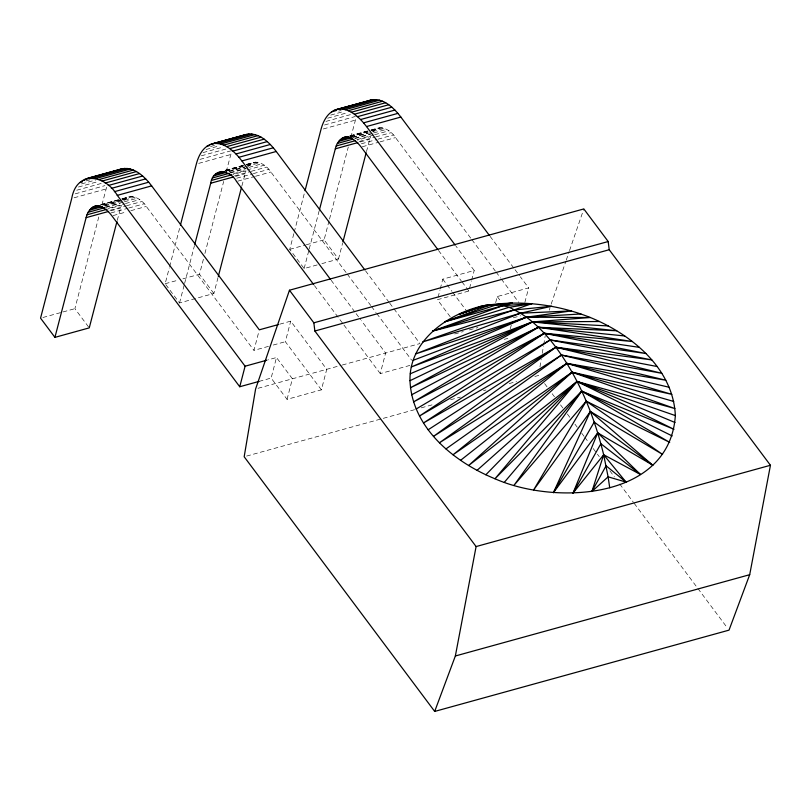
<?xml version="1.0" encoding="UTF-8"?>
<svg xmlns="http://www.w3.org/2000/svg" width="811" height="811" viewBox="0 0 811 811"><rect width="100%" height="100%" fill="white"/><g stroke="black" fill="none" stroke-linecap="round" stroke-linejoin="round"><path stroke-width="0.61" stroke-dasharray="4.05 3.04" d="M539.974 366.836L541.221 359.435M542.265 353.282L543.512 345.881M543.725 344.645L545.174 336.018M549.544 310.137L549.959 307.673M88.5 326.874L74.886 308.667L99.074 215.827M101.933 204.838L106.677 186.976M117.26 220.379L121.346 205.315L108.319 208.903M218.007 277.585L213.871 293.47L179.525 302.949L165.16 283.738L169.296 267.863M169.611 266.637L180.113 226.33M179.525 302.949L184.3 284.631M184.614 283.404L194.478 245.54M213.871 293.47L199.496 274.26L203.632 258.374M204.909 253.488L223.684 181.421M226.228 171.648L231.885 150.572M241.871 185.972L245.956 170.898L232.929 174.497M268.461 346.368L253.965 350.362L259.003 331.03M317.162 264.944L304.135 268.542L289.76 249.332L293.896 233.446M294.221 232.23L304.399 193.14M279.846 324.157L290.713 321.156L326.742 369.319L321.389 389.858L287.053 399.336L271.138 378.068L276.49 357.529L268.035 359.871M304.135 268.542L308.91 250.214M309.224 248.997L319.088 211.124M321.389 389.858L285.36 341.695L290.713 321.156M321.896 263.636L338.471 259.054L324.106 239.843L329.195 220.298M329.519 219.082L348.284 147.004M350.839 137.231L356.495 116.166M287.053 399.336L292.406 378.798L276.49 357.529M338.471 259.054L342.617 243.178M366.481 151.556L370.566 136.481L357.539 140.08M409.869 365.426L380.258 373.597L385.61 353.059L361.412 320.7M438.072 297.282L439.957 290.024M440.272 288.817L442.796 279.156L474.192 270.479L455.995 246.159M450.206 316.746L437.443 299.695L468.839 291.027L471.363 281.356M471.678 280.15L474.192 270.479M495.683 302.604L497.255 296.562L528.65 287.895L520.327 276.774M510.332 328.708L511.275 325.079M524.869 302.391L528.65 287.895M551.176 304.105L565.865 261.274M566.271 260.088L569.129 251.765M569.535 250.569L583.819 208.934M123.819 200.692C130.247 191.781 141.955 199.283 146.294 206.42L253.965 350.362M248.419 166.275C254.847 157.364 266.555 164.866 270.904 172.013L346.53 273.114M373.03 131.858C379.457 122.948 391.166 130.459 395.504 137.596L471.12 238.687M85.986 180.904L91.907 179.272M210.596 146.497L216.517 144.855M338.755 111.097L341.127 110.448M81.516 183.904L95.728 179.981M206.126 149.488L219.152 145.889M330.736 115.081L343.752 111.482M78.434 187.017L98.567 181.451M203.044 152.6L223.167 147.044M327.644 118.193L347.777 112.628M76.751 190.22L102.804 183.022M201.361 155.803L227.415 148.616M325.971 121.397L350.839 114.523M75.301 193.819L104.913 185.638M199.911 159.402L230.699 150.907M324.522 124.995L355.309 116.49M74.105 197.783L106.069 188.953M198.705 163.376L230.679 154.546M323.315 128.959L355.289 120.129M100.503 204.727L120.636 199.161M121.822 198.837L128.929 196.87M225.113 170.31L245.246 164.755M246.432 164.42L253.529 162.464M349.723 135.893L369.846 130.338M371.032 130.013L378.139 128.047M101.314 204.676L121.447 199.121M122.633 198.796L130.916 196.505M225.924 170.269L255.526 162.088M350.534 135.853L380.136 127.682M101.01 204.899L121.143 199.334M122.329 199.009L127.063 197.702M225.62 170.482L245.753 164.927M246.929 164.592L251.674 163.285M350.22 136.076L370.353 130.51M371.539 130.186L376.274 128.878M103.413 204.777L121.174 199.871M122.36 199.547L133.014 196.597M225.651 171.02L245.784 165.454M246.97 165.13L257.624 162.19M350.261 136.603L370.394 131.047M371.58 130.713L382.234 127.773M102.855 205.193L121.802 199.962M122.988 199.638L125.35 198.979M226.279 171.111L242.854 166.529M247.588 165.221L249.96 164.562M350.879 136.694L367.464 132.112M372.198 130.804L374.57 130.155M104.406 205.659L135.194 197.154M229.016 171.243L245.591 166.66M246.777 166.336L259.804 162.737M352.44 137.16L367.829 132.903M372.573 131.595L384.414 128.331M104.872 205.923L119.085 202M229.483 171.506L244.871 167.259M352.897 137.424L369.481 132.842M105.45 206.998L123.211 202.091M124.397 201.767L137.424 198.168M230.06 172.581L247.821 167.674M249.007 167.35L262.034 163.751M354.671 138.164L372.431 133.268M373.618 132.933L386.644 129.334M105.896 207.383L120.109 203.46M230.506 172.976L245.895 168.718M355.117 138.559L370.505 134.312M108.887 208.123L124.286 203.865M125.472 203.541L139.674 199.618M233.497 173.706L264.285 165.201M356.921 139.624L373.496 135.042M374.682 134.717L388.895 130.794M109.951 210.323L125.35 206.075M126.536 205.751L141.925 201.493M234.561 175.916L249.95 171.658M251.136 171.334L266.535 167.086M359.172 141.499L374.56 137.252M375.746 136.917L391.135 132.669M110.975 210.779L120.444 208.163M235.575 176.372L245.054 173.757M360.185 141.955L369.654 139.34M110.985 212.928L127.56 208.356M128.746 208.021L144.135 203.774M236.771 178.187L252.17 173.939M253.356 173.615L268.745 169.357M361.382 143.78L376.78 139.522M377.956 139.198L393.355 134.95M113.134 215.584L126.161 211.985M130.895 210.678L146.294 206.42M237.745 181.167L254.319 176.585M255.506 176.261L270.904 172.013M362.355 146.75L378.93 142.178M380.116 141.854L395.504 137.596M42.922 317.496L61.869 312.265M63.045 311.941L74.886 308.667M165.16 283.738L178.187 280.14M182.921 278.832L199.496 274.26M289.76 249.332L305.159 245.074M306.345 244.75L324.106 239.843M273.287 345.03L285.36 341.695M259.064 381.403L271.138 378.068M258.05 388.287L341.107 365.345M342.323 365.011L419.267 343.763M454.687 333.98L463.243 331.618M469.346 329.935L477.892 327.573M513.312 317.79L520.642 315.763M504.26 339.353L507.808 338.369M246.615 456.076L415.171 409.535M421.274 407.842L432.263 404.811M450.581 399.752L460.354 397.055M483.559 390.638L486.002 389.969M509.207 383.562L516.536 381.535M534.865 376.476L538.524 375.463L540.045 377.49M490.087 236.336L514.286 268.684M515.036 269.698L519.577 275.76M471.88 239.691L495.318 271.036M496.079 272.04L500.61 278.112M501.37 279.116L518.766 302.371M497.255 296.562L501.046 301.631M544.597 383.583L547.628 387.638M552.19 393.73L554.46 396.772M560.533 404.892L562.814 407.933M567.365 414.015L570.397 418.081M574.958 424.163L577.229 427.215M581.791 433.297L584.062 436.338M584.822 437.352L588.614 442.431M593.176 448.513L599.248 456.634M609.872 470.836L614.424 476.929M619.736 484.035L633.401 502.293M634.161 503.307L697.156 587.519M697.916 588.543L727.518 628.109M438.508 250.477L461.256 280.89M462.017 281.904L468.839 291.027M442.796 279.156L451.798 291.2M452.548 292.193L466.061 310.258M365.497 270.773L388.945 302.118M389.696 303.132L419.956 343.57M347.29 274.128L370.739 305.473M371.489 306.487L376.03 312.549M376.791 313.563L411.572 360.074M331.152 280.261L355.36 312.62M356.11 313.624L360.652 319.696M314.465 285.634L343.205 324.055M343.955 325.069L380.258 373.597"/><path stroke-width="1.22" d="M409.981 380.694C409.129 341.755 446.06 314.901 480.609 306.396C517.144 299.381 555.819 303.76 590.347 317.517C631.151 334.183 673.302 368.194 675.34 415.587C669.764 499.911 554.795 505.304 494.963 478.764C454.16 462.098 412.008 428.086 409.981 380.694L532.462 321.896L590.347 317.517L526.44 317.202L415.627 353.92L520.419 313.228L551.733 306.254L514.427 309.974L432.557 331.081L502.627 305.727L512.309 303.142L506.003 303.689M434.686 711.429L455.356 655.987L476.098 546.563L314.861 331.01L313.847 322.819L289.466 290.226L583.819 208.934L608.189 241.526L609.213 249.727L770.45 465.271L749.699 574.695L729.028 630.137L434.686 711.429L244.172 456.755L255.607 388.966L289.466 290.226M116.946 221.606L89.261 327.877L54.925 337.366L86.108 217.652C87.375 212.188 90.933 206.481 96.955 205.7M180.427 225.103L196.343 164.025C198.523 155.702 203.085 146.386 212.056 143.902L246.392 134.423C258.932 131.96 269.282 142.412 276.247 151.475L364.737 269.769M194.802 244.314L210.708 183.235C212.948 167.38 230.334 169.763 236.559 181.492L313.705 284.62M218.321 276.369L241.546 187.189M259.064 381.403L239.742 386.746L245.094 366.207L117.301 195.37C105.298 174.7 76.66 169.955 71.733 198.442L40.55 318.155L54.925 337.366M305.037 190.697L320.943 129.618C323.133 121.285 327.695 111.969 336.666 109.495L371.002 100.006C383.542 97.543 393.893 107.995 400.857 117.058L489.327 235.332M319.412 209.907L335.318 148.829C336.585 142.837 340.843 137.12 347.351 136.552M342.931 241.952L366.156 152.782M599.461 321.511L532.462 321.896L410.407 387.729L538.443 327.269L632.286 341.502L544.374 333.301L419.459 416.043L550.203 339.961L651.811 359.912L555.92 347.22L433.51 436.369L561.486 355.046L665.861 380.237L566.879 363.389L453.025 454.778L572.079 372.219L674.904 408.551L577.047 381.494L494.963 478.764L581.771 391.166L669.693 442.36L586.221 401.181L533.577 490.026L590.367 411.501L652.754 465.2L597.717 432.841L573.002 493.139L603.668 454.758L608.108 476.838L591.918 491.507L603.668 454.758C593.622 413.559 577.067 373.141 550.203 339.961C540.156 328.009 528.529 316.969 514.427 309.974C496.697 299.218 476.959 308.221 459.279 314.192L474.425 308.89M609.73 487.796L608.108 476.838L626.041 482.089L603.668 454.758L640.487 474.496L597.717 432.841L553.416 492.642L590.367 411.501L662.567 454.413L586.221 401.181L513.951 485.373L581.771 391.166L673.982 429.323L577.047 381.494L468.616 465.524L572.079 372.219L671.822 394.359L566.879 363.389L439.45 442.765L561.486 355.046L661.827 373.313L555.92 347.22L423.484 422.967L550.203 339.961L645.86 353.515L544.374 333.301L413.488 401.921L538.443 327.269L616.705 330.756L532.462 321.896L411.329 366.957L526.44 317.202L571.36 310.907L520.419 313.228L422.754 341.867L531.904 303.638L502.627 305.727L444.823 321.785L491.284 304.52M591.918 491.507L606.081 465.798L626.041 482.089M573.002 493.139L600.88 443.749L640.487 474.496M553.416 492.642L594.21 422.075L652.754 465.2M504.351 482.302L581.771 391.166L672.197 435.943M485.85 474.77L577.047 381.494L675.34 415.587M477.05 470.35L577.047 381.494L675.026 422.521M460.587 460.324L572.079 372.219L673.728 401.465M445.969 448.919L566.879 363.389L669.197 387.263M428.178 429.759L555.92 347.22L657.143 366.521M416.124 409.018L544.374 333.301L639.342 347.361M411.582 394.815L538.443 327.269L624.723 335.957M410.285 373.759L532.462 321.896L608.27 325.931M475.591 308.484L480.609 306.396L485.262 305.808M413.113 360.337L526.44 317.202L580.96 313.979M119.166 169.763C132.264 164.562 144.388 176.24 151.647 185.881L259.317 329.824L278.639 324.491M246.392 134.423L209.441 144.834M368.387 100.939L371.002 100.006M459.279 314.192L485.85 305.078L492.145 304.824M444.823 321.785L496.89 304.733L512.309 303.142M432.557 331.081L508.487 307.47L531.904 303.638M87.446 178.319L121.792 168.83M84.831 179.241L117.99 170.087M334.041 110.418L367.201 101.263M90.203 177.883L124.539 168.394M212.056 143.902L249.149 133.987M336.666 109.495L373.759 99.571M82.367 180.66L84.729 180.001M206.967 146.244L209.339 145.585M331.577 111.827L336.312 110.519M93.062 177.944L127.408 168.455M214.803 143.466L217.672 143.527L252.018 134.038M339.414 109.059L342.283 109.11L376.618 99.631M80.066 182.536L82.438 181.887M96.022 178.491L130.358 169.002M217.672 143.527L220.622 144.074L254.968 134.596M342.283 109.11L345.233 109.667L379.578 100.179M99.043 179.535L133.379 170.046M220.622 144.074L223.654 145.118L257.989 135.64M345.233 109.667L348.254 110.701L382.599 101.223M102.115 181.056L136.451 171.567M223.654 145.118L226.715 146.639L261.061 137.16M348.254 110.701L351.325 112.232L385.661 102.744M105.197 183.053L139.543 173.564M226.715 146.639L229.807 148.636L264.143 139.147M351.325 112.232L354.417 114.219L388.753 104.741M108.289 185.496L142.624 176.017M229.807 148.636L232.899 151.079L267.235 141.601M354.417 114.219L357.499 116.672L391.845 107.184M111.35 188.385L145.686 178.896M232.899 151.079L235.96 153.968L270.296 144.48M357.499 116.672L360.56 119.552L394.906 110.073M114.361 191.68L148.697 182.201M235.96 153.968L238.971 157.263L273.307 147.784M360.56 119.552L363.571 122.856L397.917 113.368M117.301 195.37L151.647 185.881M238.971 157.263L241.911 160.953L276.247 151.475M363.571 122.856L366.521 126.546L400.857 117.058M343.803 137.535L348.162 136.512M92.718 207.19L98.638 205.548M217.328 172.773L222.062 171.466M341.938 138.357L347.858 136.724M91.014 208.468L100.483 205.842M215.614 174.051L225.093 171.435M340.225 139.634L349.703 137.018M89.474 210.171L102.5 206.572M214.084 175.754L225.924 172.49M338.694 141.347L351.721 137.748M88.135 212.289L104.71 207.717M212.746 177.883L229.32 173.301M337.346 143.466L352.744 139.218M87.01 214.793L107.133 209.238M211.61 180.377L231.743 174.821M336.22 145.97L355.167 140.739M86.108 217.652L108.603 211.438M210.708 183.235L233.213 177.021M335.318 148.829L357.813 142.614M313.847 322.819L608.189 241.526M314.861 331.01L609.213 249.727M245.094 366.207L266.829 360.206M476.098 546.563L770.45 465.271M455.356 655.987L749.699 574.695M94.583 206.359C101.821 204.575 107.934 210.678 111.948 215.908L239.742 386.746M488.749 305.362L492.236 304.916M495.926 304.551L503.489 303.902M345.79 137.16C352.359 137.059 357.418 142.26 361.169 147.085L437.747 249.464M366.521 126.546L455.235 245.145M241.911 160.953L330.401 279.248"/></g></svg>
